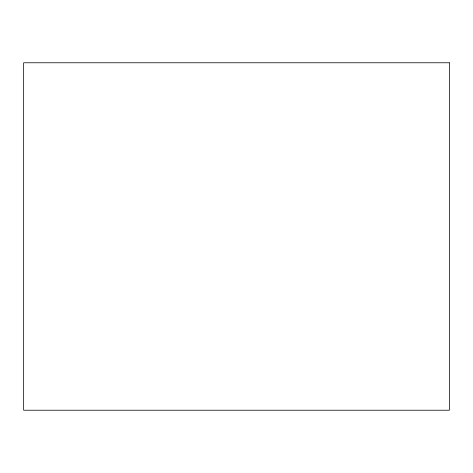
<?xml version="1.0" encoding="UTF-8"?>
<svg xmlns="http://www.w3.org/2000/svg" width="473" height="473" viewBox="0 0 473 473"><rect width="100%" height="100%" fill="white"/><g stroke="black" fill="none" stroke-linecap="round" stroke-linejoin="round"><path stroke-width="0.71" d="M449.35 62.773L23.65 62.773L23.65 410.227L449.35 410.227L449.35 62.773"/></g></svg>
